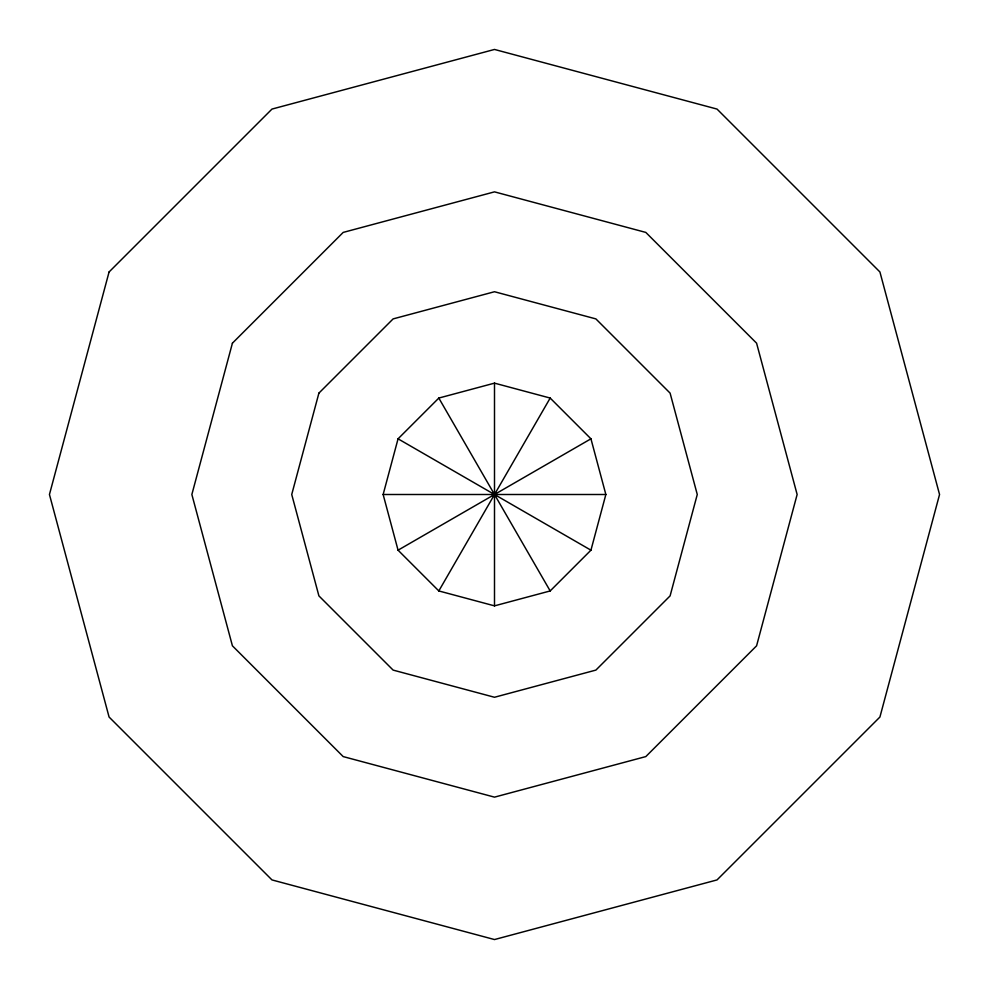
<?xml version="1.0" encoding="UTF-8"?>
<svg xmlns="http://www.w3.org/2000/svg" width="989" height="989" viewBox="0 0 989 989"><rect width="100%" height="100%" fill="white"/><g stroke="black" fill="none" stroke-linecap="round" stroke-linejoin="round"><path stroke-width="1.48" d="M383.139 494.5L398.06 438.819L438.819 398.06L494.5 383.139L550.181 398.06L590.94 438.819L605.861 494.5L590.94 550.181L550.181 590.94L494.5 605.861L438.819 590.94L398.06 550.181L383.139 494.5L605.861 494.5M438.819 590.94L550.181 398.06M398.06 550.181L590.94 438.819M398.06 438.819L590.94 550.181M438.819 398.06L550.181 590.94M494.5 383.139L494.5 605.861M109.074 271.975L49.45 494.5L109.074 717.025L271.975 879.926L494.5 939.55L717.025 879.926L879.926 717.025L939.55 494.5L879.926 271.975L717.025 109.074L494.5 49.45L271.975 109.074L109.074 271.975M232.415 343.183L191.866 494.5L232.415 645.817L343.183 756.585L494.5 797.134L645.817 756.585L756.585 645.817L797.134 494.5L756.585 343.183L645.817 232.415L494.5 191.866L343.183 232.415L232.415 343.183M318.903 393.115L291.73 494.5L318.903 595.885L393.115 670.097L494.5 697.27L595.885 670.097L670.097 595.885L697.27 494.5L670.097 393.115L595.885 318.903L494.5 291.73L393.115 318.903L318.903 393.115"/></g></svg>
